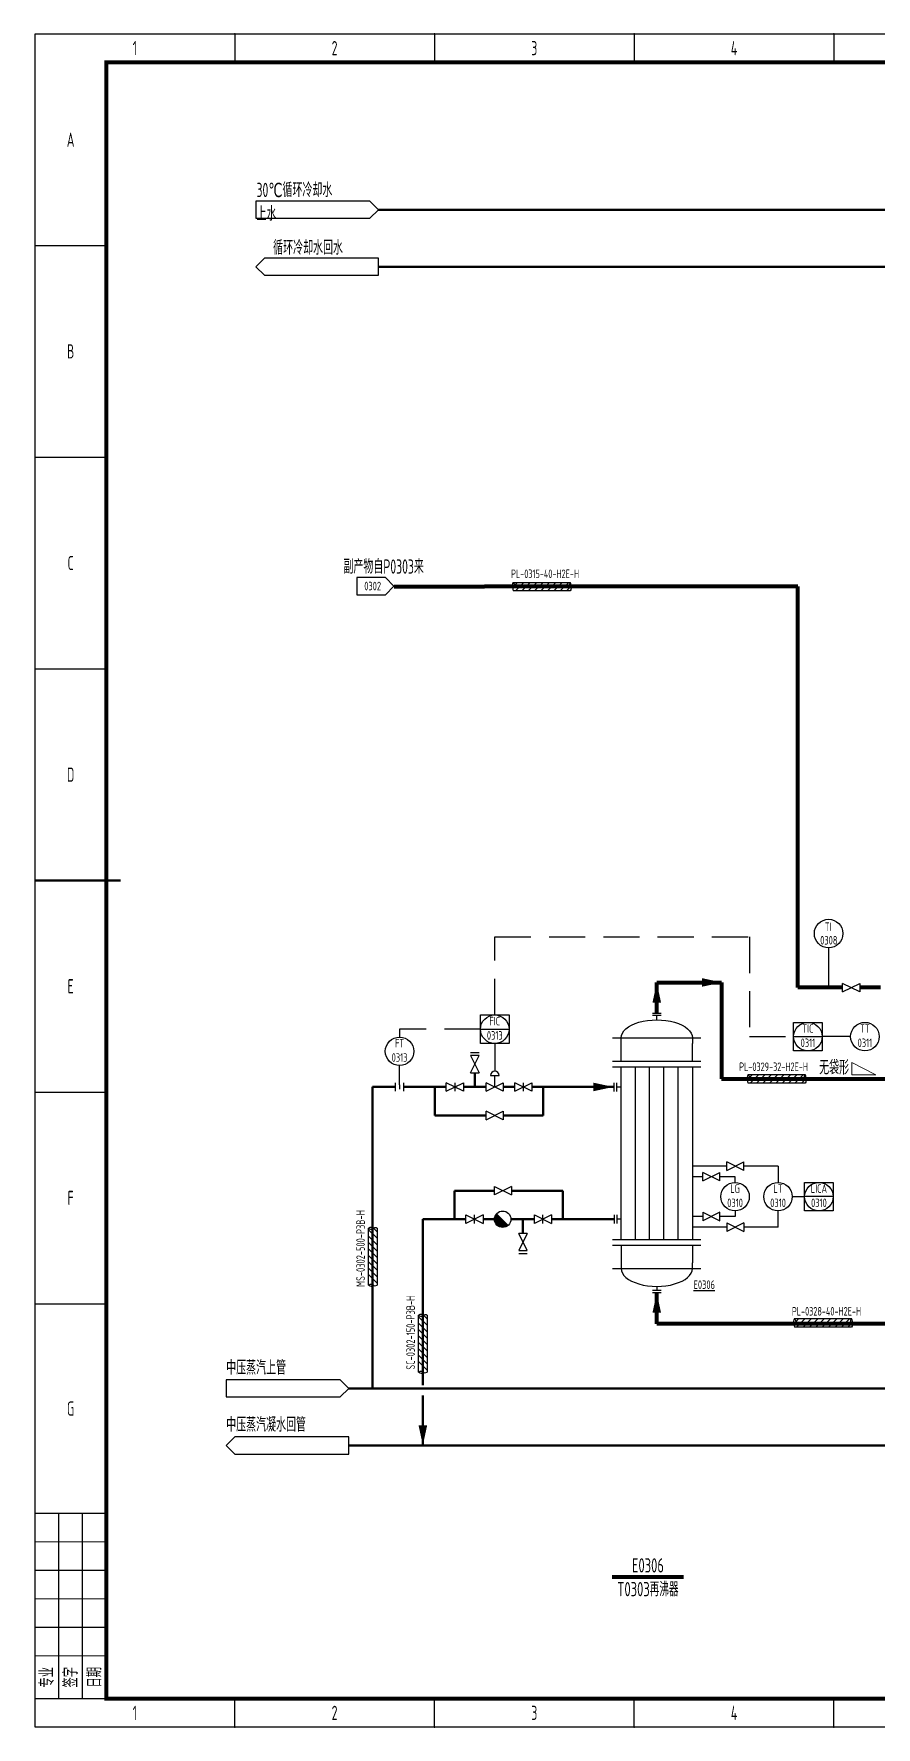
# Model space of a CAD drawing. Header units: millimetres. Extents: x 453 to 7190, y 523 to 4294.
# Drawn here: x 4266 to 4562, y 1317 to 1911 of the extents above; entities that cross this region are included whole.
import ezdxf

# ---------------------------------------------------------------- set-up
doc = ezdxf.new("R2010")
doc.units = ezdxf.units.MM
doc.linetypes.add('DASHED', pattern=[19.05, 12.7, -6.35])
for name, color, linetype, lineweight in [('01-主物流线-粗实线', 134, 'Continuous', 80), ('03-设备外轮廓线-细实线', 7, 'Continuous', 25), ('04-设备内部件-细实线', 170, 'Continuous', 25), ('05-公用工程-冷却水与回水', 55, 'Continuous', 40), ('05-图框与标题栏', 7, 'Continuous', 25), ('06-公用工程-中、低压蒸汽与凝水回管', 14, 'Continuous', 40), ('09-文本', 7, 'Continuous', 25), ('10-流股接续标志', 7, 'Continuous', 25), ('11-文本', 7, 'Continuous', 25), ('11-管道组合号', 50, 'Continuous', 15), ('11-管道组合号 @ 1', 50, 'Continuous', 15), ('12-仪表', 190, 'Continuous', 25), ('12-信号线', 226, 'DASHED', 25), ('12-设备位号线', 7, 'Continuous', 80), ('14-箭头', 7, 'Continuous', 25), ('15-仪表', 190, 'Continuous', 25), ('16-阀门与管件', 102, 'Continuous', 25)]:
    doc.layers.add(name, color=color, linetype=linetype, lineweight=lineweight)
doc.layers.add('TITLE', color=7, linetype='Continuous')
doc.styles.add('3-gbcbig', font='gbenor.shx', dxfattribs={"width": 0.7, "height": 3, "bigfont": 'gbcbig.shx'})
doc.styles.add('5-gbcbig', font='gbenor.shx', dxfattribs={"width": 0.7, "height": 5, "bigfont": 'gbcbig.shx'})
doc.styles.add('PRAY-6-GBCBIG', font='gbenor.shx', dxfattribs={"width": 0.7, "bigfont": 'gbcbig.shx'})
doc.styles.add('头号烷家', font='gbenor.shx', dxfattribs={"width": 0.75, "height": 3, "bigfont": 'gbcbig.shx'})
doc.styles.add('工程字', font='gbenor.shx', dxfattribs={"bigfont": 'gbcbig.shx'})

# ---------------------------------------------------------------- blocks, each defined once
blk = doc.blocks.new('管道组合号')
at = {"layer": '11-管道组合号', "style": '头号烷家', "width": 0.75}
blk.add_attdef('管道组合号', (-4.3, 3.13), '', height=3, dxfattribs=at)

msp = doc.modelspace()

# ---------------------------------------------------------------- hatches: boundary and pattern name
at = {"layer": '16-阀门与管件'}
msp.add_hatch(color=3, dxfattribs=at).paths.add_polyline_path([(4432.8, 1493.29, -0.197694), (4430.77, 1492.45, -0.669876), (4428.75, 1497.38)])

# ---------------------------------------------------------------- linework, layer by layer
for p, q in [((4389.63, 1720.39), (4379.63, 1720.39)), ((4379.63, 1720.39), (4379.63, 1714.39)), ((4392.63, 1717.39), (4389.63, 1720.39)), ((4389.63, 1714.39), (4392.63, 1717.39)), ((4379.63, 1714.39), (4389.63, 1714.39)), ((4469.84, 1540.19), (4469.84, 1543.19)), ((4470.84, 1540.19), (4470.84, 1543.19)), ((4472.34, 1541.69), (4470.84, 1541.69)), ((4383.7, 1472.2), (4383.7, 1492.2)), ((4386.7, 1488.64), (4383.7, 1491.64)), ((4386.7, 1490.88), (4385.41, 1492.16)), ((4386.7, 1492.2), (4386.7, 1472.2)), ((4469.84, 1496.83), (4469.84, 1493.83)), ((4470.84, 1496.83), (4470.84, 1493.83)), ((4472.34, 1495.33), (4470.84, 1495.33)), ((4386.7, 1486.39), (4383.7, 1489.39)), ((4386.7, 1484.15), (4383.7, 1487.15)), ((4386.7, 1481.9), (4383.7, 1484.9)), ((4386.7, 1479.66), (4383.7, 1482.66)), ((4386.7, 1477.41), (4383.7, 1480.41)), ((4386.7, 1475.17), (4383.7, 1478.17)), ((4386.7, 1472.92), (4383.7, 1475.92)), ((4401.26, 1441.67), (4401.26, 1461.67)), ((4404.26, 1460.35), (4402.97, 1461.63)), ((4404.26, 1461.67), (4404.26, 1441.67)), ((4404.26, 1458.11), (4401.26, 1461.11)), ((4404.26, 1455.86), (4401.26, 1458.86)), ((4404.26, 1453.62), (4401.26, 1456.62)), ((4404.26, 1451.37), (4401.26, 1454.37)), ((4404.26, 1449.13), (4401.26, 1452.13)), ((4404.26, 1446.88), (4401.26, 1449.88)), ((4404.26, 1444.64), (4401.26, 1447.64)), ((4404.26, 1442.39), (4401.26, 1445.39))]:
    msp.add_line(p, q)
for centre, radius, start, end in [((4384.53, 1491.1), 1.37, 49.99289, 127.26243), ((4384.67, 1473.34), 1.5, 229.56309, 305.9037), ((4402.09, 1460.58), 1.37, 49.99289, 127.26243), ((4402.23, 1442.81), 1.5, 229.56309, 305.9037)]:
    msp.add_arc(centre, radius, start, end)
for points in [[(4383.7, 1492.2), (4384.18, 1491.85), (4385.09, 1491.68), (4385.81, 1492.66), (4386.52, 1492.37), (4386.7, 1492.2)], [(4401.26, 1461.67), (4401.74, 1461.32), (4402.65, 1461.15), (4403.37, 1462.13), (4404.08, 1461.84), (4404.26, 1461.67)]]:
    msp.add_open_spline(points, degree=3, knots=[0, 0, 0, 0, 1.367527, 2.619727, 3.553416, 3.553416, 3.553416, 3.553416])
for points in [[(4383.7, 1472.2), (4384.85, 1472.56), (4385.79, 1472.02), (4386.7, 1472.2)], [(4401.26, 1441.67), (4402.41, 1442.03), (4403.35, 1441.49), (4404.26, 1441.67)]]:
    msp.add_spline(points, degree=3)
at = {"layer": '01-主物流线-粗实线'}
for p, q in [((4392.67, 1717.34), (4424.43, 1717.34)), ((4534.32, 1717.34), (4424.43, 1717.34)), ((4534.32, 1576.57), (4534.32, 1717.34)), ((4484.84, 1567.5), (4484.84, 1578.39)), ((4484.84, 1578.39), (4507.59, 1578.39)), ((4507.59, 1578.39), (4507.59, 1544.54)), ((4550.06, 1576.57), (4534.32, 1576.57)), ((4563.37, 1576.57), (4556.06, 1576.57)), ((4507.59, 1544.54), (4514.25, 1544.54)), ((4514.25, 1544.54), (4570.37, 1544.54)), ((4484.84, 1458.63), (4484.84, 1469.53)), ((4579.69, 1458.63), (4484.84, 1458.63))]:
    msp.add_line(p, q, dxfattribs=at)
at = {"layer": '03-设备外轮廓线-细实线'}
for p, q in [((4486.34, 1567.5), (4483.34, 1567.5)), ((4486.34, 1566.75), (4483.34, 1566.75)), ((4484.84, 1565.25), (4484.84, 1566.75)), ((4469.34, 1559), (4500.34, 1559)), ((4472.34, 1557), (4472.34, 1559)), ((4472.34, 1550.77), (4472.34, 1557)), ((4497.34, 1559), (4497.34, 1557)), ((4497.34, 1550.77), (4497.34, 1557)), ((4469.34, 1550.77), (4500.34, 1550.77)), ((4469.34, 1548.82), (4500.34, 1548.82)), ((4472.34, 1488.21), (4472.34, 1548.82)), ((4497.34, 1548.82), (4497.34, 1488.21)), ((4469.34, 1488.21), (4500.34, 1488.21)), ((4469.34, 1486.25), (4500.34, 1486.25)), ((4472.34, 1486.25), (4472.34, 1480.03)), ((4497.34, 1486.25), (4497.34, 1480.03)), ((4472.34, 1480.03), (4472.34, 1478.03)), ((4497.34, 1478.03), (4497.34, 1480.03)), ((4469.34, 1478.03), (4500.34, 1478.03)), ((4486.34, 1470.28), (4483.34, 1470.28)), ((4486.34, 1469.53), (4483.34, 1469.53)), ((4484.84, 1471.78), (4484.84, 1470.28))]:
    msp.add_line(p, q, dxfattribs=at)
at = {"layer": '03-设备外轮廓线-细实线', "extrusion": (0, 0, -1)}
msp.add_ellipse((4484.84, 1559), major_axis=(-12.5, 0), ratio=0.5, start_param=0, end_param=3.141593, dxfattribs=at)
at = {"layer": '03-设备外轮廓线-细实线'}
msp.add_ellipse((4484.84, 1478.03), major_axis=(-12.5, 0), ratio=0.5, start_param=0, end_param=3.141593, dxfattribs=at)
at = {"layer": '04-设备内部件-细实线'}
for p, q in [((4477.34, 1488.21), (4477.34, 1548.82)), ((4482.34, 1488.21), (4482.34, 1548.82)), ((4487.34, 1488.21), (4487.34, 1548.82)), ((4492.34, 1488.21), (4492.34, 1548.82))]:
    msp.add_line(p, q, dxfattribs=at)
at = {"layer": '05-公用工程-冷却水与回水', "lineweight": 40}
for p, q in [((4387.21, 1849.46), (4995.81, 1849.46)), ((4387.21, 1829.46), (4995.81, 1829.46))]:
    msp.add_line(p, q, dxfattribs=at)
at = {"layer": '05-图框与标题栏'}
for p, q in [((4336.75, 1911.16), (4336.75, 1901.16)), ((4406.83, 1911.16), (4406.83, 1901.16)), ((4476.92, 1911.16), (4476.92, 1901.16)), ((4547, 1911.16), (4547, 1901.16)), ((4266.67, 1836.91), (4291.67, 1836.91)), ((4266.67, 1762.66), (4291.67, 1762.66)), ((4266.67, 1688.41), (4291.67, 1688.41)), ((4266.67, 1539.91), (4291.67, 1539.91)), ((4266.67, 1465.66), (4291.67, 1465.66)), ((4275, 1327.16), (4275, 1392.16)), ((4283.33, 1327.16), (4283.33, 1392.16)), ((4336.75, 1317.16), (4336.75, 1327.16)), ((4406.83, 1317.16), (4406.83, 1327.16)), ((4476.92, 1317.16), (4476.92, 1327.16)), ((4547, 1317.16), (4547, 1327.16))]:
    msp.add_line(p, q, dxfattribs=at)
at = {"layer": '05-图框与标题栏', "const_width": 1.4}
msp.add_lwpolyline([(4291.67, 1901.16), (4291.67, 1327.16), (5097.67, 1327.16), (5097.67, 1901.16)], close=True, dxfattribs=at)
at = {"layer": '05-图框与标题栏'}
for points, const_width in [([(4266.67, 1614.16), (4296.67, 1614.16)], 0.8), ([(4291.67, 1392.16), (4266.67, 1392.16)], 0.4), ([(4291.67, 1382.16), (4266.67, 1382.16)], 0.4), ([(4291.67, 1372.16), (4266.67, 1372.16)], 0.4), ([(4291.67, 1362.16), (4266.67, 1362.16)], 0.4), ([(4291.67, 1352.16), (4266.67, 1352.16)], 0.4), ([(4291.67, 1342.16), (4266.67, 1342.16)], 0.4), ([(4291.67, 1327.16), (4266.67, 1327.16)], 0.4)]:
    msp.add_lwpolyline(points, dxfattribs=dict(at, const_width=const_width))
for p in [(4336.75, 1911.16), (4336.75, 1911.16), (4336.75, 1911.16), (4406.83, 1911.16), (4406.83, 1911.16), (4406.83, 1911.16), (4476.92, 1911.16), (4476.92, 1911.16), (4476.92, 1911.16), (4547, 1911.16), (4547, 1911.16), (4547, 1911.16), (4275, 1327.16), (4283.33, 1327.16), (4336.75, 1317.16), (4406.83, 1317.16), (4476.92, 1317.16), (4547, 1317.16)]:
    msp.add_point(p, dxfattribs=at)
at = {"layer": '06-公用工程-中、低压蒸汽与凝水回管'}
for p, q in [((4421, 1546.73), (4421, 1541.73)), ((4385.11, 1541.73), (4385.11, 1435.97)), ((4385.11, 1541.73), (4393.09, 1541.73)), ((4396.09, 1541.73), (4411, 1541.73)), ((4407, 1531.73), (4407, 1541.73)), ((4417, 1541.73), (4425, 1541.73)), ((4431, 1541.73), (4435, 1541.73)), ((4441, 1541.73), (4445, 1541.73)), ((4445, 1541.73), (4469.84, 1541.73)), ((4445, 1541.73), (4445, 1531.73)), ((4425, 1531.73), (4407, 1531.73)), ((4445, 1531.73), (4431, 1531.73)), ((4413.89, 1495.33), (4413.89, 1505.33)), ((4413.89, 1505.33), (4427.89, 1505.33)), ((4451.89, 1505.33), (4433.89, 1505.33)), ((4451.89, 1495.33), (4451.89, 1505.33)), ((4402.76, 1495.33), (4402.76, 1437.12)), ((4413.89, 1495.33), (4402.76, 1495.33)), ((4417.89, 1495.33), (4413.89, 1495.33)), ((4427.89, 1495.33), (4423.89, 1495.33)), ((4441.89, 1495.33), (4433.65, 1495.33)), ((4437.89, 1495.33), (4437.89, 1490.33)), ((4447.89, 1495.33), (4451.89, 1495.33)), ((4469.84, 1495.33), (4451.89, 1495.33)), ((4376.75, 1435.97), (4995.81, 1435.97)), ((4402.76, 1433.47), (4402.76, 1415.97)), ((4376.75, 1415.97), (4995.81, 1415.97))]:
    msp.add_line(p, q, dxfattribs=at)
at = {"layer": '10-流股接续标志'}
for p, q in [((4384.21, 1852.46), (4344.21, 1852.46)), ((4344.21, 1852.46), (4344.21, 1846.46)), ((4387.21, 1849.46), (4384.21, 1852.46)), ((4384.21, 1846.46), (4387.21, 1849.46)), ((4344.21, 1846.46), (4384.21, 1846.46)), ((4347.21, 1832.46), (4344.21, 1829.46)), ((4387.21, 1832.46), (4347.21, 1832.46)), ((4387.21, 1826.46), (4387.21, 1832.46)), ((4344.21, 1829.46), (4347.21, 1826.46)), ((4347.21, 1826.46), (4387.21, 1826.46)), ((4373.75, 1438.97), (4333.75, 1438.97)), ((4333.75, 1438.97), (4333.75, 1432.97)), ((4376.75, 1435.97), (4373.75, 1438.97)), ((4333.75, 1432.97), (4373.75, 1432.97)), ((4373.75, 1432.97), (4376.75, 1435.97)), ((4336.75, 1418.97), (4333.75, 1415.97)), ((4333.75, 1415.97), (4336.75, 1412.97)), ((4376.75, 1418.97), (4336.75, 1418.97)), ((4376.75, 1412.97), (4376.75, 1418.97)), ((4336.75, 1412.97), (4376.75, 1412.97))]:
    msp.add_line(p, q, dxfattribs=at)
at = {"layer": '11-文本'}
for p, q in [((4434.5, 1718.73), (4454.5, 1718.73)), ((4434.88, 1717.63), (4435.98, 1718.73)), ((4435.22, 1715.73), (4438.22, 1718.73)), ((4437.47, 1715.73), (4440.47, 1718.73)), ((4439.71, 1715.73), (4442.71, 1718.73)), ((4441.96, 1715.73), (4444.96, 1718.73)), ((4444.2, 1715.73), (4447.2, 1718.73)), ((4446.45, 1715.73), (4449.45, 1718.73)), ((4448.69, 1715.73), (4451.69, 1718.73)), ((4450.94, 1715.73), (4453.94, 1718.73)), ((4453.18, 1715.73), (4454.46, 1717.01)), ((4454.5, 1715.73), (4434.5, 1715.73)), ((4516.9, 1546.08), (4536.9, 1546.08)), ((4517.28, 1544.98), (4518.38, 1546.08)), ((4517.62, 1543.08), (4520.62, 1546.08)), ((4519.87, 1543.08), (4522.87, 1546.08)), ((4522.11, 1543.08), (4525.11, 1546.08)), ((4524.36, 1543.08), (4527.36, 1546.08)), ((4526.6, 1543.08), (4529.6, 1546.08)), ((4528.85, 1543.08), (4531.85, 1546.08)), ((4531.09, 1543.08), (4534.09, 1546.08)), ((4533.34, 1543.08), (4536.34, 1546.08)), ((4536.9, 1543.08), (4516.9, 1543.08)), ((4535.58, 1543.08), (4536.86, 1544.36)), ((4533.2, 1460.48), (4553.2, 1460.48)), ((4553.2, 1457.48), (4533.2, 1457.48)), ((4533.58, 1459.39), (4534.68, 1460.48)), ((4533.92, 1457.48), (4536.92, 1460.48)), ((4536.17, 1457.48), (4539.17, 1460.48)), ((4538.42, 1457.48), (4541.42, 1460.48)), ((4540.66, 1457.48), (4543.66, 1460.48)), ((4542.91, 1457.48), (4545.91, 1460.48)), ((4545.15, 1457.48), (4548.15, 1460.48)), ((4547.4, 1457.48), (4550.4, 1460.48)), ((4549.64, 1457.48), (4552.64, 1460.48)), ((4551.89, 1457.48), (4553.16, 1458.77))]:
    msp.add_line(p, q, dxfattribs=at)
for centre, radius, start, end in [((4435.64, 1717.76), 1.5, 139.56309, 215.9037), ((4453.41, 1717.9), 1.37, 319.99289, 37.26243), ((4518.04, 1545.1), 1.5, 139.56309, 215.9037), ((4535.8, 1545.24), 1.37, 319.99289, 37.26243), ((4534.35, 1459.51), 1.5, 139.56309, 215.9037), ((4552.11, 1459.65), 1.37, 319.99289, 37.26243)]:
    msp.add_arc(centre, radius, start, end, dxfattribs=at)
for points in [[(4434.5, 1718.73), (4434.86, 1717.58), (4434.32, 1716.64), (4434.5, 1715.73)], [(4516.9, 1546.08), (4517.26, 1544.92), (4516.72, 1543.99), (4516.9, 1543.08)], [(4533.2, 1460.48), (4533.56, 1459.33), (4533.02, 1458.4), (4533.2, 1457.48)]]:
    msp.add_spline(points, degree=3, dxfattribs=at)
for points in [[(4454.5, 1718.73), (4454.15, 1718.25), (4453.98, 1717.34), (4454.96, 1716.61), (4454.68, 1715.91), (4454.5, 1715.73)], [(4536.9, 1546.08), (4536.55, 1545.6), (4536.38, 1544.69), (4537.36, 1543.96), (4537.07, 1543.26), (4536.9, 1543.08)], [(4553.2, 1460.48), (4552.85, 1460.01), (4552.68, 1459.09), (4553.66, 1458.37), (4553.38, 1457.66), (4553.2, 1457.48)]]:
    msp.add_open_spline(points, degree=3, knots=[0, 0, 0, 0, 1.367527, 2.619727, 3.553416, 3.553416, 3.553416, 3.553416], dxfattribs=at)
at = {"layer": '11-管道组合号'}
for p, q in [((4553.26, 1546.02), (4553.26, 1550.32)), ((4553.26, 1550.32), (4561.76, 1546.02)), ((4561.76, 1546.02), (4553.26, 1546.02))]:
    msp.add_line(p, q, dxfattribs=at)
at = {"layer": '12-仪表'}
msp.add_line((4428, 1556.99), (4428, 1547.23), dxfattribs=at)
at = {"layer": '12-信号线'}
for p, q in [((4428, 1566.99), (4428, 1594.4)), ((4428, 1594.4), (4517.37, 1594.4)), ((4517.37, 1594.4), (4517.37, 1559.39)), ((4423, 1561.99), (4394.59, 1561.99)), ((4394.59, 1561.99), (4394.59, 1559.23)), ((4517.37, 1559.39), (4532.87, 1559.39))]:
    msp.add_line(p, q, dxfattribs=at)
at = {"layer": '12-设备位号线'}
msp.add_line((4494.24, 1369.75), (4469.24, 1369.75), dxfattribs=at)
at = {"layer": '14-箭头'}
for points in [[(4484.84, 1578.34, 0, 3, 0), (4484.84, 1571.34, 3, 3, 0)], [(4507.72, 1578.39, 0, 3, 0), (4500.72, 1578.39, 3, 3, 0)], [(4469.6, 1541.73, 0, 3, 0), (4462.6, 1541.73, 3, 3, 0)], [(4484.84, 1469.53, 0, 3, 0), (4484.84, 1462.53, 3, 3, 0)], [(4402.76, 1415.97, 0, 3, 0), (4402.76, 1422.97, 3, 3, 0)]]:
    msp.add_lwpolyline(points, format="xyseb", dxfattribs=at)
at = {"layer": '15-仪表'}
for p, q in [((4545.14, 1590.55), (4545.14, 1576.57)), ((4423, 1561.99), (4423, 1566.99)), ((4423, 1566.99), (4433, 1566.99)), ((4433, 1566.99), (4433, 1556.99)), ((4532.87, 1559.39), (4532.87, 1564.39)), ((4532.87, 1564.39), (4542.87, 1564.39)), ((4542.87, 1564.39), (4542.87, 1554.39)), ((4423, 1556.99), (4423, 1561.99)), ((4423, 1561.99), (4433, 1561.99)), ((4433, 1556.99), (4423, 1556.99)), ((4532.87, 1554.39), (4532.87, 1559.39)), ((4532.87, 1559.39), (4542.87, 1559.39)), ((4552.87, 1559.39), (4542.87, 1559.39)), ((4542.87, 1554.39), (4532.87, 1554.39)), ((4394.59, 1542.48), (4394.59, 1549.23)), ((4509.37, 1513.98), (4497.34, 1513.98)), ((4501.02, 1510.25), (4497.34, 1510.25)), ((4512.32, 1510.25), (4507.02, 1510.25)), ((4512.32, 1508.25), (4512.32, 1510.25)), ((4527.39, 1513.98), (4515.37, 1513.98)), ((4527.39, 1513.98), (4527.39, 1508.25)), ((4532.39, 1503.25), (4536.73, 1503.25)), ((4536.73, 1498.25), (4536.73, 1508.25)), ((4536.73, 1508.25), (4546.73, 1508.25)), ((4546.73, 1503.25), (4536.73, 1503.25)), ((4546.73, 1508.25), (4546.73, 1498.25)), ((4512.32, 1498.25), (4512.32, 1496.25)), ((4527.39, 1492.52), (4527.39, 1498.25)), ((4546.73, 1498.25), (4536.73, 1498.25)), ((4501.02, 1496.25), (4497.34, 1496.25)), ((4509.37, 1492.52), (4497.34, 1492.52)), ((4512.32, 1496.25), (4507.02, 1496.25)), ((4527.39, 1492.52), (4515.37, 1492.52))]:
    msp.add_line(p, q, dxfattribs=at)
for centre in [(4545.14, 1595.55), (4428, 1561.99), (4537.87, 1559.39), (4557.87, 1559.39), (4394.59, 1554.23), (4512.32, 1503.25), (4527.39, 1503.25), (4541.73, 1503.25)]:
    msp.add_circle(centre, 5, dxfattribs=at)
at = {"layer": '16-阀门与管件'}
for p, q in [((4550.06, 1575.07), (4550.06, 1578.07)), ((4550.06, 1575.07), (4556.06, 1578.07)), ((4556.06, 1575.07), (4550.06, 1578.07)), ((4556.06, 1578.07), (4556.06, 1575.07)), ((4422.5, 1553.73), (4419.5, 1553.73)), ((4422.5, 1552.73), (4419.5, 1552.73)), ((4419.5, 1552.73), (4422.5, 1546.73)), ((4419.5, 1546.73), (4422.5, 1552.73)), ((4419.5, 1546.73), (4422.5, 1546.73)), ((4426.5, 1545.73), (4429.5, 1545.73)), ((4428, 1541.73), (4428, 1545.73)), ((4393.09, 1543.23), (4393.09, 1540.23)), ((4394.59, 1542.48), (4394.59, 1540.98)), ((4396.09, 1540.23), (4396.09, 1543.23)), ((4411, 1540.23), (4411, 1543.23)), ((4411, 1540.23), (4417, 1543.23)), ((4417, 1540.23), (4411, 1543.23)), ((4414, 1543.23), (4414, 1540.23)), ((4417, 1543.23), (4417, 1540.23)), ((4425, 1540.23), (4425, 1543.23)), ((4425, 1540.23), (4431, 1543.23)), ((4431, 1540.23), (4425, 1543.23)), ((4431, 1543.23), (4431, 1540.23)), ((4435, 1540.23), (4435, 1543.23)), ((4435, 1540.23), (4441, 1543.23)), ((4441, 1540.23), (4435, 1543.23)), ((4438, 1543.23), (4438, 1540.23)), ((4441, 1543.23), (4441, 1540.23)), ((4425, 1530.23), (4425, 1533.23)), ((4425, 1530.23), (4431, 1533.23)), ((4431, 1530.23), (4425, 1533.23)), ((4431, 1533.23), (4431, 1530.23)), ((4509.37, 1512.48), (4509.37, 1515.48)), ((4509.37, 1512.48), (4515.37, 1515.48)), ((4515.37, 1512.48), (4509.37, 1515.48)), ((4515.37, 1512.48), (4515.37, 1515.48)), ((4501.02, 1508.75), (4501.02, 1511.75)), ((4501.02, 1508.75), (4507.02, 1511.75)), ((4507.02, 1508.75), (4501.02, 1511.75)), ((4507.02, 1508.75), (4507.02, 1511.75)), ((4427.89, 1503.83), (4427.89, 1506.83)), ((4433.89, 1506.83), (4427.89, 1503.83)), ((4427.89, 1506.83), (4433.89, 1503.83)), ((4433.89, 1506.83), (4433.89, 1503.83)), ((4501.02, 1497.75), (4501.02, 1494.75)), ((4501.02, 1497.75), (4507.02, 1494.75)), ((4507.02, 1497.75), (4501.02, 1494.75)), ((4507.02, 1494.75), (4507.02, 1497.75)), ((4417.89, 1493.83), (4417.89, 1496.83)), ((4423.89, 1496.83), (4417.89, 1493.83)), ((4417.89, 1496.83), (4423.89, 1493.83)), ((4420.89, 1493.83), (4420.89, 1496.83)), ((4423.89, 1496.83), (4423.89, 1493.83)), ((4441.89, 1493.83), (4441.89, 1496.83)), ((4447.89, 1496.83), (4441.89, 1493.83)), ((4441.89, 1496.83), (4447.89, 1493.83)), ((4444.89, 1493.83), (4444.89, 1496.83)), ((4447.89, 1496.83), (4447.89, 1493.83)), ((4509.37, 1494.02), (4509.37, 1491.02)), ((4509.37, 1494.02), (4515.37, 1491.02)), ((4515.37, 1494.02), (4509.37, 1491.02)), ((4515.37, 1494.02), (4515.37, 1491.02)), ((4439.39, 1490.33), (4436.39, 1490.33)), ((4439.39, 1484.33), (4436.39, 1490.33)), ((4439.39, 1490.33), (4436.39, 1484.33)), ((4436.39, 1484.33), (4439.39, 1484.33)), ((4436.39, 1483.33), (4439.39, 1483.33))]:
    msp.add_line(p, q, dxfattribs=at)
at = {"layer": '16-阀门与管件', "color": 3}
msp.add_circle((4430.77, 1495.33), 2.88, dxfattribs=at)
at = {"layer": '16-阀门与管件'}
msp.add_arc((4428, 1545.73), 1.5, 0, 180, dxfattribs=at)
at = {"layer": 'TITLE'}
for p, q in [((4266.67, 1911.16), (5107.67, 1911.16)), ((4266.67, 1317.16), (4266.67, 1911.16)), ((5107.67, 1317.16), (4266.67, 1317.16))]:
    msp.add_line(p, q, dxfattribs=at)
msp.add_lwpolyline([(4266.67, 1911.16), (5107.67, 1911.16), (5107.67, 1317.16), (4266.67, 1317.16)], close=True, dxfattribs=at)

# ---------------------------------------------------------------- block references
at = {"layer": '11-管道组合号'}
for p, values in [((4438.02, 1717.12), {'管道组合号': 'PL-0315-40-H2E-H'}), ((4518.06, 1544.19), {'管道组合号': 'PL-0329-32-H2E-H'}), ((4536.55, 1458.4), {'管道组合号': 'PL-0328-40-H2E-H'})]:
    msp.add_blockref('管道组合号', p, dxfattribs=at).add_auto_attribs(values)

# ---------------------------------------------------------------- texts
at = {"insert": (4501.51, 1472.37), "char_height": 3, "attachment_point": 5, "style": '3-gbcbig'}
msp.add_mtext_dynamic_manual_height_columns('{\\LE0306}', width=12.7249, gutter_width=35, heights=[12.14], dxfattribs=at)
at = {"layer": '05-图框与标题栏', "char_height": 5, "attachment_point": 5, "style": '5-gbcbig'}
for s, width, gutter_width, insert in [('1', 70.0833, 25, (4301.71, 1906.16)), ('2', 70.0833, 12.5, (4371.79, 1906.16)), ('3', 70.0833, 25, (4441.87, 1906.16)), ('4', 70.0833, 25, (4511.96, 1906.16)), ('A', 25, 25, (4279.17, 1874.03)), ('B', 25, 25, (4279.17, 1799.78)), ('C', 25, 25, (4279.17, 1725.53)), ('D', 25, 25, (4279.17, 1651.28)), ('E', 25, 25, (4279.17, 1577.03)), ('F', 25, 25, (4279.17, 1502.78)), ('G', 25, 25, (4279.17, 1428.91)), ('1', 70.0833, 25, (4301.71, 1322.16)), ('2', 70.0833, 25, (4371.79, 1322.16)), ('3', 70.0833, 25, (4441.87, 1322.16)), ('4', 70.0833, 25, (4511.96, 1322.16))]:
    msp.add_mtext_dynamic_manual_height_columns(s, width=width, gutter_width=gutter_width, heights=[0], dxfattribs=dict(at, insert=insert))
at = {"layer": '05-图框与标题栏', "char_height": 5, "attachment_point": 5, "rotation": 90, "style": '工程字'}
for s, insert in [('专业', (4270.83, 1334.66)), ('签字', (4279.17, 1334.66)), ('日期', (4287.5, 1334.66))]:
    msp.add_mtext_dynamic_manual_height_columns(s, width=8.3333, gutter_width=25, heights=[0], dxfattribs=dict(at, insert=insert))
at = {"layer": '09-文本'}
for s, width, heights, insert, char_height, attachment_point, style in [('副产物自P0303来', 44.9157, [5.33], (4374.89, 1724.27), 5, 4, '5-gbcbig'), ('0302', 40, [0], (4385.15, 1717.45), 3, 5, '3-gbcbig'), ('{\\W0.75;E0306\\P\\A1;T0303再沸器}', 59.0038, [13.77], (4481.74, 1369.72), 5, 5, '5-gbcbig')]:
    msp.add_mtext_dynamic_manual_height_columns(s, width=width, gutter_width=12.5, heights=heights, dxfattribs=dict(at, insert=insert, char_height=char_height, attachment_point=attachment_point, style=style))
at = {"layer": '11-文本', "char_height": 5, "attachment_point": 1, "style": '5-gbcbig'}
for s, insert in [('30℃循环冷却水上水', (4344.4, 1858.91)), ('循环冷却水回水', (4350.23, 1838.68)), ('中压蒸汽上管', (4333.75, 1445.8)), ('中压蒸汽凝水回管', (4333.75, 1425.8))]:
    msp.add_mtext_dynamic_manual_height_columns(s, width=29.1659, gutter_width=25, heights=[0], dxfattribs=dict(at, insert=insert))
at = {"layer": '11-文本', "char_height": 3, "width": 10, "attachment_point": 5, "style": '3-gbcbig'}
for s, insert in [('{\\C0;TI}', (4544.98, 1597.93)), ('{\\C0;0308}', (4545.21, 1593.19))]:
    msp.add_mtext(s, dxfattribs=dict(at, insert=insert))
at = {"layer": '11-管道组合号', "insert": (4541.81, 1551.07), "char_height": 5, "attachment_point": 1, "style": 'PRAY-6-GBCBIG'}
msp.add_mtext_dynamic_manual_height_columns('无袋形', width=10.7049, gutter_width=12.5, heights=[0], dxfattribs=at)
at = {"layer": '11-管道组合号', "insert": (4399.96, 1442.57), "char_height": 3, "attachment_point": 7, "rotation": 90, "style": '3-gbcbig'}
msp.add_mtext_dynamic_manual_height_columns('SC-0302-150-P3B-H', width=21.0765, gutter_width=12.5, heights=[0], dxfattribs=at)
at = {"layer": '11-管道组合号 @ 1', "insert": (4382.41, 1471.6), "char_height": 3, "attachment_point": 7, "rotation": 90, "style": '3-gbcbig'}
msp.add_mtext_dynamic_manual_height_columns('MS-0302-500-P3B-H', width=21.9761, gutter_width=12.5, heights=[3], dxfattribs=at)
at = {"layer": '15-仪表', "ltscale": 10, "char_height": 3, "width": 10, "attachment_point": 5, "style": '3-gbcbig'}
for s, insert in [('{\\C0;FIC\\P0313}', (4428, 1562.32)), ('{\\C0;TIC\\P0311}', (4537.88, 1559.72)), ('{\\C0;TT\\P0311}', (4557.88, 1559.72)), ('{\\C0;FT\\P0313}', (4394.59, 1554.56)), ('{\\C0;LG\\P0310}', (4512.32, 1503.58)), ('{\\C0;LT\\P0310}', (4527.4, 1503.58)), ('{\\C0;LICA\\P0310}', (4541.74, 1503.58))]:
    msp.add_mtext(s, dxfattribs=dict(at, insert=insert))

doc.saveas('drawing.dxf')
